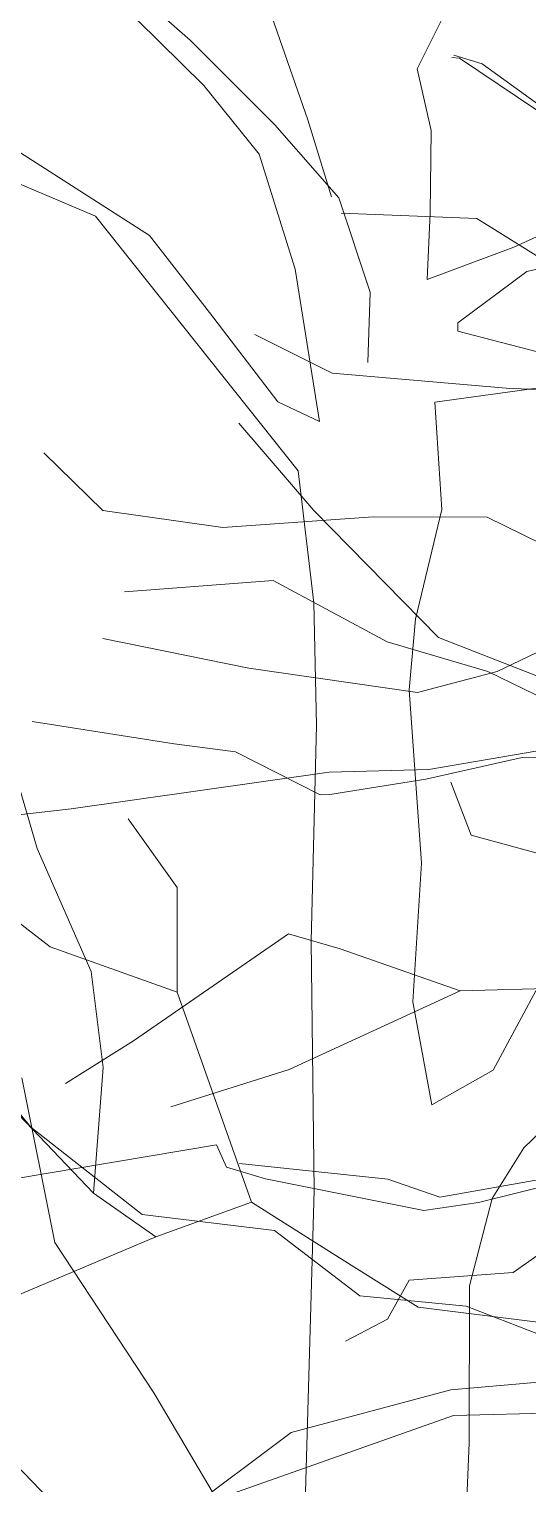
# Model space of a CAD drawing. Header units: millimetres. Extents: x -2481 to 9238, y -476 to 10647.
# Drawn here: x 4875.5 to 4962.1, y 3145.3 to 3398 of the extents above; entities that cross this region are included whole.
import ezdxf

# ---------------------------------------------------------------- set-up
doc = ezdxf.new("R2010")
doc.units = ezdxf.units.MM
for name, color, linetype, lineweight in [('A-ELEWACJA CIENKA', 11, 'Continuous', 13), ('B-materiały', 9, 'Continuous', 0), ('Layer1', 7, 'Continuous', 0)]:
    doc.layers.add(name, color=color, linetype=linetype, lineweight=lineweight)

# ---------------------------------------------------------------- blocks, each defined once
blk = doc.blocks.new('A$C2EBD462E')
at = {"layer": 'B-materiały'}
for p, q in [((-269.96, 741.26), (-271.25, 741.33)), ((-270.95, 741.75), (-266.02, 740.24)), ((-256.32, 732.11), (-269.96, 741.26)), ((-266.02, 740.24), (-254.07, 731.6)), ((-290.48, 714.32), (-266.91, 713.38)), ((-266.91, 713.38), (-229.54, 690.06)), ((-292.05, 686.52), (-305.5, 693.22)), ((-261.82, 683.92), (-292.05, 686.52)), ((-245.6, 683.21), (-261.82, 683.92)), ((-308.28, 677.86), (-295.24, 662.67)), ((-342.13, 672.7), (-331.85, 662.67)), ((-331.85, 662.67), (-311.04, 659.69)), ((-295.24, 662.67), (-273.58, 640.61)), ((-311.04, 659.69), (-284.96, 661.59)), ((-284.96, 661.59), (-265.16, 661.49)), ((-265.16, 661.49), (-251.03, 654.59)), ((-302.32, 650.51), (-328.09, 648.57)), ((-282.5, 639.83), (-302.32, 650.51)), ((-306.53, 635.28), (-331.85, 640.44)), ((-265.05, 634.68), (-282.5, 639.83)), ((-273.58, 640.61), (-256.09, 633.79)), ((-252.34, 640.03), (-263.38, 634.72)), ((-277.25, 631.03), (-306.53, 635.28)), ((-263.38, 634.72), (-277.25, 631.03)), ((-246.39, 625.65), (-265.05, 634.68)), ((-319.48, 622.15), (-344.16, 626)), ((-308.83, 620.74), (-319.48, 622.15)), ((-348.28, 621.05), (-343.26, 603.97)), ((-294.12, 613.28), (-308.83, 620.74)), ((-259.09, 619.75), (-275.76, 615.98)), ((-275.24, 617.67), (-256.33, 620.94)), ((-241.78, 620.18), (-259.09, 619.75)), ((-337.37, 610.88), (-292.55, 617.23)), ((-292.55, 617.23), (-275.24, 617.67)), ((-275.76, 615.98), (-292.45, 613.33)), ((-267.91, 606.27), (-271.42, 615.49)), ((-292.45, 613.33), (-294.12, 613.28)), ((-353.42, 608.98), (-337.37, 610.88)), ((-327.47, 609.12), (-318.94, 597.19)), ((-343.26, 603.97), (-333.9, 582.62)), ((-230.3, 595.96), (-267.91, 606.27)), ((-318.94, 597.19), (-318.94, 579.02)), ((-341.01, 586.88), (-348.43, 592.64)), ((-299.66, 589.12), (-326.57, 570.57)), ((-290.66, 586.56), (-299.66, 589.12)), ((-318.94, 579.02), (-341.01, 586.88)), ((-269.81, 579.26), (-290.66, 586.56)), ((-333.9, 582.62), (-331.81, 565.91)), ((-318.94, 579.02), (-306.08, 542.54)), ((-269.81, 579.26), (-299.5, 565.59)), ((-246.92, 579.83), (-269.81, 579.26)), ((-326.57, 570.57), (-338.37, 563.15)), ((-356.8, 568.44), (-333.5, 544.08)), ((-344.4, 555.54), (-354.2, 567.59)), ((-331.81, 565.91), (-333.5, 544.08)), ((-299.5, 565.59), (-320.07, 559.09)), ((-325.02, 540.38), (-344.4, 555.54)), ((-312.15, 552.5), (-347.2, 546.59)), ((-310.38, 548.63), (-312.15, 552.5)), ((-303.63, 546.57), (-310.38, 548.63)), ((-308.16, 549.25), (-282.4, 546.54)), ((-233.31, 549.45), (-260.64, 530.34)), ((-276.12, 541.11), (-303.63, 546.57)), ((-282.4, 546.54), (-273.38, 543.42)), ((-273.38, 543.42), (-255.03, 546.67)), ((-251.66, 546.19), (-266.65, 542.47)), ((-333.5, 544.08), (-322.69, 536.53)), ((-322.69, 536.53), (-306.08, 542.54)), ((-306.08, 542.54), (-290.76, 532.86)), ((-266.65, 542.47), (-276.12, 541.11)), ((-302.05, 537.61), (-325.02, 540.38)), ((-322.69, 536.53), (-353.04, 523.7)), ((-287.24, 526.25), (-302.05, 537.61)), ((-290.76, 532.86), (-277.14, 524.27)), ((-278.69, 528.99), (-282.45, 522.21)), ((-260.64, 530.34), (-278.69, 528.99)), ((-268.76, 524.48), (-287.24, 526.25)), ((-277.14, 524.27), (-250.8, 521.02)), ((-248.45, 516.61), (-268.76, 524.48)), ((-282.45, 522.21), (-289.72, 518.41)), ((-271.42, 509.95), (-253.59, 511.51)), ((-299.17, 502.55), (-271.42, 509.95)), ((-271, 505.49), (-313.39, 490.46)), ((-248.42, 506.05), (-271, 505.49)), ((-323.85, 484.05), (-299.17, 502.55))]:
    blk.add_line(p, q, dxfattribs=at)

msp = doc.modelspace()

# ---------------------------------------------------------------- linework, layer by layer
at = {"layer": 'Layer1'}
for p, q in [((4883.68, 3413.46), (4903.5, 3396.01)), ((4883.68, 3413.46), (4903.5, 3396.01)), ((4883.68, 3413.46), (4903.5, 3396.01)), ((4883.68, 3413.46), (4903.5, 3396.01)), ((4883.68, 3413.46), (4903.5, 3396.01)), ((4883.68, 3413.46), (4903.5, 3396.01)), ((4883.68, 3413.46), (4903.5, 3396.01)), ((4883.68, 3413.46), (4903.5, 3396.01)), ((4905.85, 3388.17), (4886.71, 3407.08)), ((4905.85, 3388.17), (4886.71, 3407.08)), ((4905.85, 3388.17), (4886.71, 3407.08)), ((4905.85, 3388.17), (4886.71, 3407.08)), ((4905.85, 3388.17), (4886.71, 3407.08)), ((4905.85, 3388.17), (4886.71, 3407.08)), ((4905.85, 3388.17), (4886.71, 3407.08)), ((4905.85, 3388.17), (4886.71, 3407.08)), ((4949.94, 3405.07), (4942.91, 3391.05)), ((4949.94, 3405.07), (4942.91, 3391.05)), ((4949.94, 3405.07), (4942.91, 3391.05)), ((4949.94, 3405.07), (4942.91, 3391.05)), ((4949.94, 3405.07), (4942.91, 3391.05)), ((4949.94, 3405.07), (4942.91, 3391.05)), ((4949.94, 3405.07), (4942.91, 3391.05)), ((4949.94, 3405.07), (4942.91, 3391.05)), ((4923.95, 3382.17), (4917.76, 3399.96)), ((4923.95, 3382.17), (4917.76, 3399.96)), ((4923.95, 3382.17), (4917.76, 3399.96)), ((4923.95, 3382.17), (4917.76, 3399.96)), ((4923.95, 3382.17), (4917.76, 3399.96)), ((4923.95, 3382.17), (4917.76, 3399.96)), ((4923.95, 3382.17), (4917.76, 3399.96)), ((4923.95, 3382.17), (4917.76, 3399.96)), ((4903.5, 3396.01), (4918.23, 3381.3)), ((4903.5, 3396.01), (4918.23, 3381.3)), ((4903.5, 3396.01), (4918.23, 3381.3)), ((4903.5, 3396.01), (4918.23, 3381.3)), ((4903.5, 3396.01), (4918.23, 3381.3)), ((4903.5, 3396.01), (4918.23, 3381.3)), ((4903.5, 3396.01), (4918.23, 3381.3)), ((4903.5, 3396.01), (4918.23, 3381.3)), ((4942.91, 3391.05), (4945.33, 3380.34)), ((4942.91, 3391.05), (4945.33, 3380.34)), ((4942.91, 3391.05), (4945.33, 3380.34)), ((4942.91, 3391.05), (4945.33, 3380.34)), ((4942.91, 3391.05), (4945.33, 3380.34)), ((4942.91, 3391.05), (4945.33, 3380.34)), ((4942.91, 3391.05), (4945.33, 3380.34)), ((4942.91, 3391.05), (4945.33, 3380.34)), ((4915.49, 3376.21), (4905.85, 3388.17)), ((4915.49, 3376.21), (4905.85, 3388.17)), ((4915.49, 3376.21), (4905.85, 3388.17)), ((4915.49, 3376.21), (4905.85, 3388.17)), ((4915.49, 3376.21), (4905.85, 3388.17)), ((4915.49, 3376.21), (4905.85, 3388.17)), ((4915.49, 3376.21), (4905.85, 3388.17)), ((4915.49, 3376.21), (4905.85, 3388.17)), ((4918.23, 3381.3), (4929.32, 3368.66)), ((4918.23, 3381.3), (4929.32, 3368.66)), ((4918.23, 3381.3), (4929.32, 3368.66)), ((4918.23, 3381.3), (4929.32, 3368.66)), ((4918.23, 3381.3), (4929.32, 3368.66)), ((4918.23, 3381.3), (4929.32, 3368.66)), ((4918.23, 3381.3), (4929.32, 3368.66)), ((4918.23, 3381.3), (4929.32, 3368.66)), ((4928.07, 3368.82), (4923.95, 3382.17)), ((4928.07, 3368.82), (4923.95, 3382.17)), ((4928.07, 3368.82), (4923.95, 3382.17)), ((4928.07, 3368.82), (4923.95, 3382.17)), ((4928.07, 3368.82), (4923.95, 3382.17)), ((4928.07, 3368.82), (4923.95, 3382.17)), ((4928.07, 3368.82), (4923.95, 3382.17)), ((4928.07, 3368.82), (4923.95, 3382.17)), ((4945.33, 3380.34), (4945.15, 3366.04)), ((4945.33, 3380.34), (4945.15, 3366.04)), ((4945.33, 3380.34), (4945.15, 3366.04)), ((4945.33, 3380.34), (4945.15, 3366.04)), ((4945.33, 3380.34), (4945.15, 3366.04)), ((4945.33, 3380.34), (4945.15, 3366.04)), ((4945.33, 3380.34), (4945.15, 3366.04)), ((4945.33, 3380.34), (4945.15, 3366.04)), ((4873.84, 3376.6), (4896.46, 3362.09)), ((4873.84, 3376.6), (4896.46, 3362.09)), ((4873.84, 3376.6), (4896.46, 3362.09)), ((4873.84, 3376.6), (4896.46, 3362.09)), ((4873.84, 3376.6), (4896.46, 3362.09)), ((4873.84, 3376.6), (4896.46, 3362.09)), ((4873.84, 3376.6), (4896.46, 3362.09)), ((4873.84, 3376.6), (4896.46, 3362.09)), ((4921.73, 3356.26), (4915.49, 3376.21)), ((4921.73, 3356.26), (4915.49, 3376.21)), ((4921.73, 3356.26), (4915.49, 3376.21)), ((4921.73, 3356.26), (4915.49, 3376.21)), ((4921.73, 3356.26), (4915.49, 3376.21)), ((4921.73, 3356.26), (4915.49, 3376.21)), ((4921.73, 3356.26), (4915.49, 3376.21)), ((4921.73, 3356.26), (4915.49, 3376.21)), ((4887.04, 3365.45), (4863.09, 3375.62)), ((4887.04, 3365.45), (4863.09, 3375.62)), ((4887.04, 3365.45), (4863.09, 3375.62)), ((4887.04, 3365.45), (4863.09, 3375.62)), ((4887.04, 3365.45), (4863.09, 3375.62)), ((4887.04, 3365.45), (4863.09, 3375.62)), ((4887.04, 3365.45), (4863.09, 3375.62)), ((4887.04, 3365.45), (4863.09, 3375.62)), ((4929.32, 3368.66), (4934.75, 3352.28)), ((4929.32, 3368.66), (4934.75, 3352.28)), ((4929.32, 3368.66), (4934.75, 3352.28)), ((4929.32, 3368.66), (4934.75, 3352.28)), ((4929.32, 3368.66), (4934.75, 3352.28)), ((4929.32, 3368.66), (4934.75, 3352.28)), ((4929.32, 3368.66), (4934.75, 3352.28)), ((4929.32, 3368.66), (4934.75, 3352.28)), ((4945.15, 3366.04), (4944.68, 3354.45)), ((4945.15, 3366.04), (4944.68, 3354.45)), ((4945.15, 3366.04), (4944.68, 3354.45)), ((4945.15, 3366.04), (4944.68, 3354.45)), ((4945.15, 3366.04), (4944.68, 3354.45)), ((4945.15, 3366.04), (4944.68, 3354.45)), ((4945.15, 3366.04), (4944.68, 3354.45)), ((4945.15, 3366.04), (4944.68, 3354.45)), ((4922.28, 3321.2), (4887.04, 3365.45)), ((4922.28, 3321.2), (4887.04, 3365.45)), ((4922.28, 3321.2), (4887.04, 3365.45)), ((4922.28, 3321.2), (4887.04, 3365.45)), ((4922.28, 3321.2), (4887.04, 3365.45)), ((4922.28, 3321.2), (4887.04, 3365.45)), ((4922.28, 3321.2), (4887.04, 3365.45)), ((4922.28, 3321.2), (4887.04, 3365.45)), ((4959.68, 3360.09), (4969.62, 3364.64)), ((4959.68, 3360.09), (4969.62, 3364.64)), ((4959.68, 3360.09), (4969.62, 3364.64)), ((4959.68, 3360.09), (4969.62, 3364.64)), ((4959.68, 3360.09), (4969.62, 3364.64)), ((4959.68, 3360.09), (4969.62, 3364.64)), ((4959.68, 3360.09), (4969.62, 3364.64)), ((4959.68, 3360.09), (4969.62, 3364.64)), ((4896.46, 3362.09), (4906.84, 3348.71)), ((4896.46, 3362.09), (4906.84, 3348.71)), ((4896.46, 3362.09), (4906.84, 3348.71)), ((4896.46, 3362.09), (4906.84, 3348.71)), ((4896.46, 3362.09), (4906.84, 3348.71)), ((4896.46, 3362.09), (4906.84, 3348.71)), ((4896.46, 3362.09), (4906.84, 3348.71)), ((4896.46, 3362.09), (4906.84, 3348.71)), ((4944.68, 3354.45), (4959.68, 3360.09)), ((4944.68, 3354.45), (4959.68, 3360.09)), ((4944.68, 3354.45), (4959.68, 3360.09)), ((4944.68, 3354.45), (4959.68, 3360.09)), ((4944.68, 3354.45), (4959.68, 3360.09)), ((4944.68, 3354.45), (4959.68, 3360.09)), ((4944.68, 3354.45), (4959.68, 3360.09)), ((4944.68, 3354.45), (4959.68, 3360.09)), ((4979.07, 3359.85), (4961.94, 3355.84)), ((4979.07, 3359.85), (4961.94, 3355.84)), ((4979.07, 3359.85), (4961.94, 3355.84)), ((4979.07, 3359.85), (4961.94, 3355.84)), ((4979.07, 3359.85), (4961.94, 3355.84)), ((4979.07, 3359.85), (4961.94, 3355.84)), ((4979.07, 3359.85), (4961.94, 3355.84)), ((4979.07, 3359.85), (4961.94, 3355.84)), ((4925.98, 3329.81), (4921.73, 3356.26)), ((4925.98, 3329.81), (4921.73, 3356.26)), ((4925.98, 3329.81), (4921.73, 3356.26)), ((4925.98, 3329.81), (4921.73, 3356.26)), ((4925.98, 3329.81), (4921.73, 3356.26)), ((4925.98, 3329.81), (4921.73, 3356.26)), ((4925.98, 3329.81), (4921.73, 3356.26)), ((4925.98, 3329.81), (4921.73, 3356.26)), ((4961.94, 3355.84), (4949.96, 3346.92)), ((4961.94, 3355.84), (4949.96, 3346.92)), ((4961.94, 3355.84), (4949.96, 3346.92)), ((4961.94, 3355.84), (4949.96, 3346.92)), ((4961.94, 3355.84), (4949.96, 3346.92)), ((4961.94, 3355.84), (4949.96, 3346.92)), ((4961.94, 3355.84), (4949.96, 3346.92)), ((4961.94, 3355.84), (4949.96, 3346.92)), ((4934.75, 3352.28), (4934.34, 3340.07)), ((4934.75, 3352.28), (4934.34, 3340.07)), ((4934.75, 3352.28), (4934.34, 3340.07)), ((4934.75, 3352.28), (4934.34, 3340.07)), ((4934.75, 3352.28), (4934.34, 3340.07)), ((4934.75, 3352.28), (4934.34, 3340.07)), ((4934.75, 3352.28), (4934.34, 3340.07)), ((4934.75, 3352.28), (4934.34, 3340.07)), ((4906.84, 3348.71), (4918.72, 3333.22)), ((4906.84, 3348.71), (4918.72, 3333.22)), ((4906.84, 3348.71), (4918.72, 3333.22)), ((4906.84, 3348.71), (4918.72, 3333.22)), ((4906.84, 3348.71), (4918.72, 3333.22)), ((4906.84, 3348.71), (4918.72, 3333.22)), ((4906.84, 3348.71), (4918.72, 3333.22)), ((4906.84, 3348.71), (4918.72, 3333.22)), ((4949.96, 3346.92), (4950, 3345.49)), ((4949.96, 3346.92), (4950, 3345.49)), ((4949.96, 3346.92), (4950, 3345.49)), ((4949.96, 3346.92), (4950, 3345.49)), ((4949.96, 3346.92), (4950, 3345.49)), ((4949.96, 3346.92), (4950, 3345.49)), ((4949.96, 3346.92), (4950, 3345.49)), ((4949.96, 3346.92), (4950, 3345.49)), ((4950, 3345.49), (4965.17, 3341.56)), ((4950, 3345.49), (4965.17, 3341.56)), ((4950, 3345.49), (4965.17, 3341.56)), ((4950, 3345.49), (4965.17, 3341.56)), ((4950, 3345.49), (4965.17, 3341.56)), ((4950, 3345.49), (4965.17, 3341.56)), ((4950, 3345.49), (4965.17, 3341.56)), ((4950, 3345.49), (4965.17, 3341.56)), ((4965.32, 3335.82), (4946, 3333.18)), ((4965.32, 3335.82), (4946, 3333.18)), ((4965.32, 3335.82), (4946, 3333.18)), ((4965.32, 3335.82), (4946, 3333.18)), ((4965.32, 3335.82), (4946, 3333.18)), ((4965.32, 3335.82), (4946, 3333.18)), ((4965.32, 3335.82), (4946, 3333.18)), ((4965.32, 3335.82), (4946, 3333.18)), ((4918.72, 3333.22), (4925.98, 3329.81)), ((4918.72, 3333.22), (4925.98, 3329.81)), ((4918.72, 3333.22), (4925.98, 3329.81)), ((4918.72, 3333.22), (4925.98, 3329.81)), ((4918.72, 3333.22), (4925.98, 3329.81)), ((4918.72, 3333.22), (4925.98, 3329.81)), ((4918.72, 3333.22), (4925.98, 3329.81)), ((4918.72, 3333.22), (4925.98, 3329.81)), ((4946, 3333.18), (4947.18, 3314.54)), ((4946, 3333.18), (4947.18, 3314.54)), ((4946, 3333.18), (4947.18, 3314.54)), ((4946, 3333.18), (4947.18, 3314.54)), ((4946, 3333.18), (4947.18, 3314.54)), ((4946, 3333.18), (4947.18, 3314.54)), ((4946, 3333.18), (4947.18, 3314.54)), ((4946, 3333.18), (4947.18, 3314.54)), ((4925, 3298.3), (4922.28, 3321.2)), ((4925, 3298.3), (4922.28, 3321.2)), ((4925, 3298.3), (4922.28, 3321.2)), ((4925, 3298.3), (4922.28, 3321.2)), ((4925, 3298.3), (4922.28, 3321.2)), ((4925, 3298.3), (4922.28, 3321.2)), ((4925, 3298.3), (4922.28, 3321.2)), ((4925, 3298.3), (4922.28, 3321.2)), ((4947.18, 3314.54), (4942.63, 3295.45)), ((4947.18, 3314.54), (4942.63, 3295.45)), ((4947.18, 3314.54), (4942.63, 3295.45)), ((4947.18, 3314.54), (4942.63, 3295.45)), ((4947.18, 3314.54), (4942.63, 3295.45)), ((4947.18, 3314.54), (4942.63, 3295.45)), ((4947.18, 3314.54), (4942.63, 3295.45)), ((4947.18, 3314.54), (4942.63, 3295.45)), ((4925.46, 3277.06), (4925, 3298.3)), ((4925.46, 3277.06), (4925, 3298.3)), ((4925.46, 3277.06), (4925, 3298.3)), ((4925.46, 3277.06), (4925, 3298.3)), ((4925.46, 3277.06), (4925, 3298.3)), ((4925.46, 3277.06), (4925, 3298.3)), ((4925.46, 3277.06), (4925, 3298.3)), ((4925.46, 3277.06), (4925, 3298.3)), ((4942.63, 3295.45), (4941.5, 3283.21)), ((4942.63, 3295.45), (4941.5, 3283.21)), ((4942.63, 3295.45), (4941.5, 3283.21)), ((4942.63, 3295.45), (4941.5, 3283.21)), ((4942.63, 3295.45), (4941.5, 3283.21)), ((4942.63, 3295.45), (4941.5, 3283.21)), ((4942.63, 3295.45), (4941.5, 3283.21)), ((4942.63, 3295.45), (4941.5, 3283.21)), ((4941.5, 3283.21), (4943.69, 3253.11)), ((4941.5, 3283.21), (4943.69, 3253.11)), ((4941.5, 3283.21), (4943.69, 3253.11)), ((4941.5, 3283.21), (4943.69, 3253.11)), ((4941.5, 3283.21), (4943.69, 3253.11)), ((4941.5, 3283.21), (4943.69, 3253.11)), ((4941.5, 3283.21), (4943.69, 3253.11)), ((4941.5, 3283.21), (4943.69, 3253.11)), ((4924.49, 3239.52), (4925.46, 3277.06)), ((4924.49, 3239.52), (4925.46, 3277.06)), ((4924.49, 3239.52), (4925.46, 3277.06)), ((4924.49, 3239.52), (4925.46, 3277.06)), ((4924.49, 3239.52), (4925.46, 3277.06)), ((4924.49, 3239.52), (4925.46, 3277.06)), ((4924.49, 3239.52), (4925.46, 3277.06)), ((4924.49, 3239.52), (4925.46, 3277.06)), ((4943.69, 3253.11), (4942.15, 3228.98)), ((4943.69, 3253.11), (4942.15, 3228.98)), ((4943.69, 3253.11), (4942.15, 3228.98)), ((4943.69, 3253.11), (4942.15, 3228.98)), ((4943.69, 3253.11), (4942.15, 3228.98)), ((4943.69, 3253.11), (4942.15, 3228.98)), ((4943.69, 3253.11), (4942.15, 3228.98)), ((4943.69, 3253.11), (4942.15, 3228.98)), ((4925.02, 3196.25), (4924.49, 3239.52)), ((4925.02, 3196.25), (4924.49, 3239.52)), ((4925.02, 3196.25), (4924.49, 3239.52)), ((4925.02, 3196.25), (4924.49, 3239.52)), ((4925.02, 3196.25), (4924.49, 3239.52)), ((4925.02, 3196.25), (4924.49, 3239.52)), ((4925.02, 3196.25), (4924.49, 3239.52)), ((4925.02, 3196.25), (4924.49, 3239.52)), ((4956.09, 3217.13), (4964.32, 3232.41)), ((4956.09, 3217.13), (4964.32, 3232.41)), ((4956.09, 3217.13), (4964.32, 3232.41)), ((4956.09, 3217.13), (4964.32, 3232.41)), ((4956.09, 3217.13), (4964.32, 3232.41)), ((4956.09, 3217.13), (4964.32, 3232.41)), ((4956.09, 3217.13), (4964.32, 3232.41)), ((4956.09, 3217.13), (4964.32, 3232.41)), ((4942.15, 3228.98), (4945.47, 3211.12)), ((4942.15, 3228.98), (4945.47, 3211.12)), ((4942.15, 3228.98), (4945.47, 3211.12)), ((4942.15, 3228.98), (4945.47, 3211.12)), ((4942.15, 3228.98), (4945.47, 3211.12)), ((4942.15, 3228.98), (4945.47, 3211.12)), ((4942.15, 3228.98), (4945.47, 3211.12)), ((4942.15, 3228.98), (4945.47, 3211.12)), ((4945.47, 3211.12), (4956.09, 3217.13)), ((4945.47, 3211.12), (4956.09, 3217.13)), ((4945.47, 3211.12), (4956.09, 3217.13)), ((4945.47, 3211.12), (4956.09, 3217.13)), ((4945.47, 3211.12), (4956.09, 3217.13)), ((4945.47, 3211.12), (4956.09, 3217.13)), ((4945.47, 3211.12), (4956.09, 3217.13)), ((4945.47, 3211.12), (4956.09, 3217.13)), ((4874.27, 3215.8), (4880.02, 3187.22)), ((4874.27, 3215.8), (4880.02, 3187.22)), ((4874.27, 3215.8), (4880.02, 3187.22)), ((4874.27, 3215.8), (4880.02, 3187.22)), ((4874.27, 3215.8), (4880.02, 3187.22)), ((4874.27, 3215.8), (4880.02, 3187.22)), ((4874.27, 3215.8), (4880.02, 3187.22)), ((4874.27, 3215.8), (4880.02, 3187.22)), ((4971.26, 3213.2), (4961.45, 3203.62)), ((4971.26, 3213.2), (4961.45, 3203.62)), ((4971.26, 3213.2), (4961.45, 3203.62)), ((4971.26, 3213.2), (4961.45, 3203.62)), ((4971.26, 3213.2), (4961.45, 3203.62)), ((4971.26, 3213.2), (4961.45, 3203.62)), ((4971.26, 3213.2), (4961.45, 3203.62)), ((4971.26, 3213.2), (4961.45, 3203.62)), ((4961.45, 3203.62), (4955.92, 3194.87)), ((4961.45, 3203.62), (4955.92, 3194.87)), ((4961.45, 3203.62), (4955.92, 3194.87)), ((4961.45, 3203.62), (4955.92, 3194.87)), ((4961.45, 3203.62), (4955.92, 3194.87)), ((4961.45, 3203.62), (4955.92, 3194.87)), ((4961.45, 3203.62), (4955.92, 3194.87)), ((4961.45, 3203.62), (4955.92, 3194.87)), ((4923.1, 3129.43), (4925.02, 3196.25)), ((4923.1, 3129.43), (4925.02, 3196.25)), ((4923.1, 3129.43), (4925.02, 3196.25)), ((4923.1, 3129.43), (4925.02, 3196.25)), ((4923.1, 3129.43), (4925.02, 3196.25)), ((4923.1, 3129.43), (4925.02, 3196.25)), ((4923.1, 3129.43), (4925.02, 3196.25)), ((4923.1, 3129.43), (4925.02, 3196.25)), ((4955.92, 3194.87), (4952, 3179.69)), ((4955.92, 3194.87), (4952, 3179.69)), ((4955.92, 3194.87), (4952, 3179.69)), ((4955.92, 3194.87), (4952, 3179.69)), ((4955.92, 3194.87), (4952, 3179.69)), ((4955.92, 3194.87), (4952, 3179.69)), ((4955.92, 3194.87), (4952, 3179.69)), ((4955.92, 3194.87), (4952, 3179.69)), ((4880.02, 3187.22), (4897.18, 3161.09)), ((4880.02, 3187.22), (4897.18, 3161.09)), ((4880.02, 3187.22), (4897.18, 3161.09)), ((4880.02, 3187.22), (4897.18, 3161.09)), ((4880.02, 3187.22), (4897.18, 3161.09)), ((4880.02, 3187.22), (4897.18, 3161.09)), ((4880.02, 3187.22), (4897.18, 3161.09)), ((4880.02, 3187.22), (4897.18, 3161.09)), ((4952, 3179.69), (4951.96, 3152.41)), ((4952, 3179.69), (4951.96, 3152.41)), ((4952, 3179.69), (4951.96, 3152.41)), ((4952, 3179.69), (4951.96, 3152.41)), ((4952, 3179.69), (4951.96, 3152.41)), ((4952, 3179.69), (4951.96, 3152.41)), ((4952, 3179.69), (4951.96, 3152.41)), ((4952, 3179.69), (4951.96, 3152.41)), ((4878.98, 3142.69), (4852.45, 3170.02)), ((4878.98, 3142.69), (4852.45, 3170.02)), ((4878.98, 3142.69), (4852.45, 3170.02)), ((4878.98, 3142.69), (4852.45, 3170.02)), ((4878.98, 3142.69), (4852.45, 3170.02)), ((4878.98, 3142.69), (4852.45, 3170.02)), ((4878.98, 3142.69), (4852.45, 3170.02)), ((4878.98, 3142.69), (4852.45, 3170.02)), ((4897.18, 3161.09), (4911.43, 3137.04)), ((4897.18, 3161.09), (4911.43, 3137.04)), ((4897.18, 3161.09), (4911.43, 3137.04)), ((4897.18, 3161.09), (4911.43, 3137.04)), ((4897.18, 3161.09), (4911.43, 3137.04)), ((4897.18, 3161.09), (4911.43, 3137.04)), ((4897.18, 3161.09), (4911.43, 3137.04)), ((4897.18, 3161.09), (4911.43, 3137.04)), ((4951.96, 3152.41), (4951.07, 3130.85)), ((4951.96, 3152.41), (4951.07, 3130.85)), ((4951.96, 3152.41), (4951.07, 3130.85)), ((4951.96, 3152.41), (4951.07, 3130.85)), ((4951.96, 3152.41), (4951.07, 3130.85)), ((4951.96, 3152.41), (4951.07, 3130.85)), ((4951.96, 3152.41), (4951.07, 3130.85)), ((4951.96, 3152.41), (4951.07, 3130.85))]:
    msp.add_line(p, q, dxfattribs=at)

# ---------------------------------------------------------------- block references
at = {"layer": 'A-ELEWACJA CIENKA'}
msp.add_blockref('A$C2EBD462E', (5220.21, 2651.67), dxfattribs=at)

doc.saveas('drawing.dxf')
